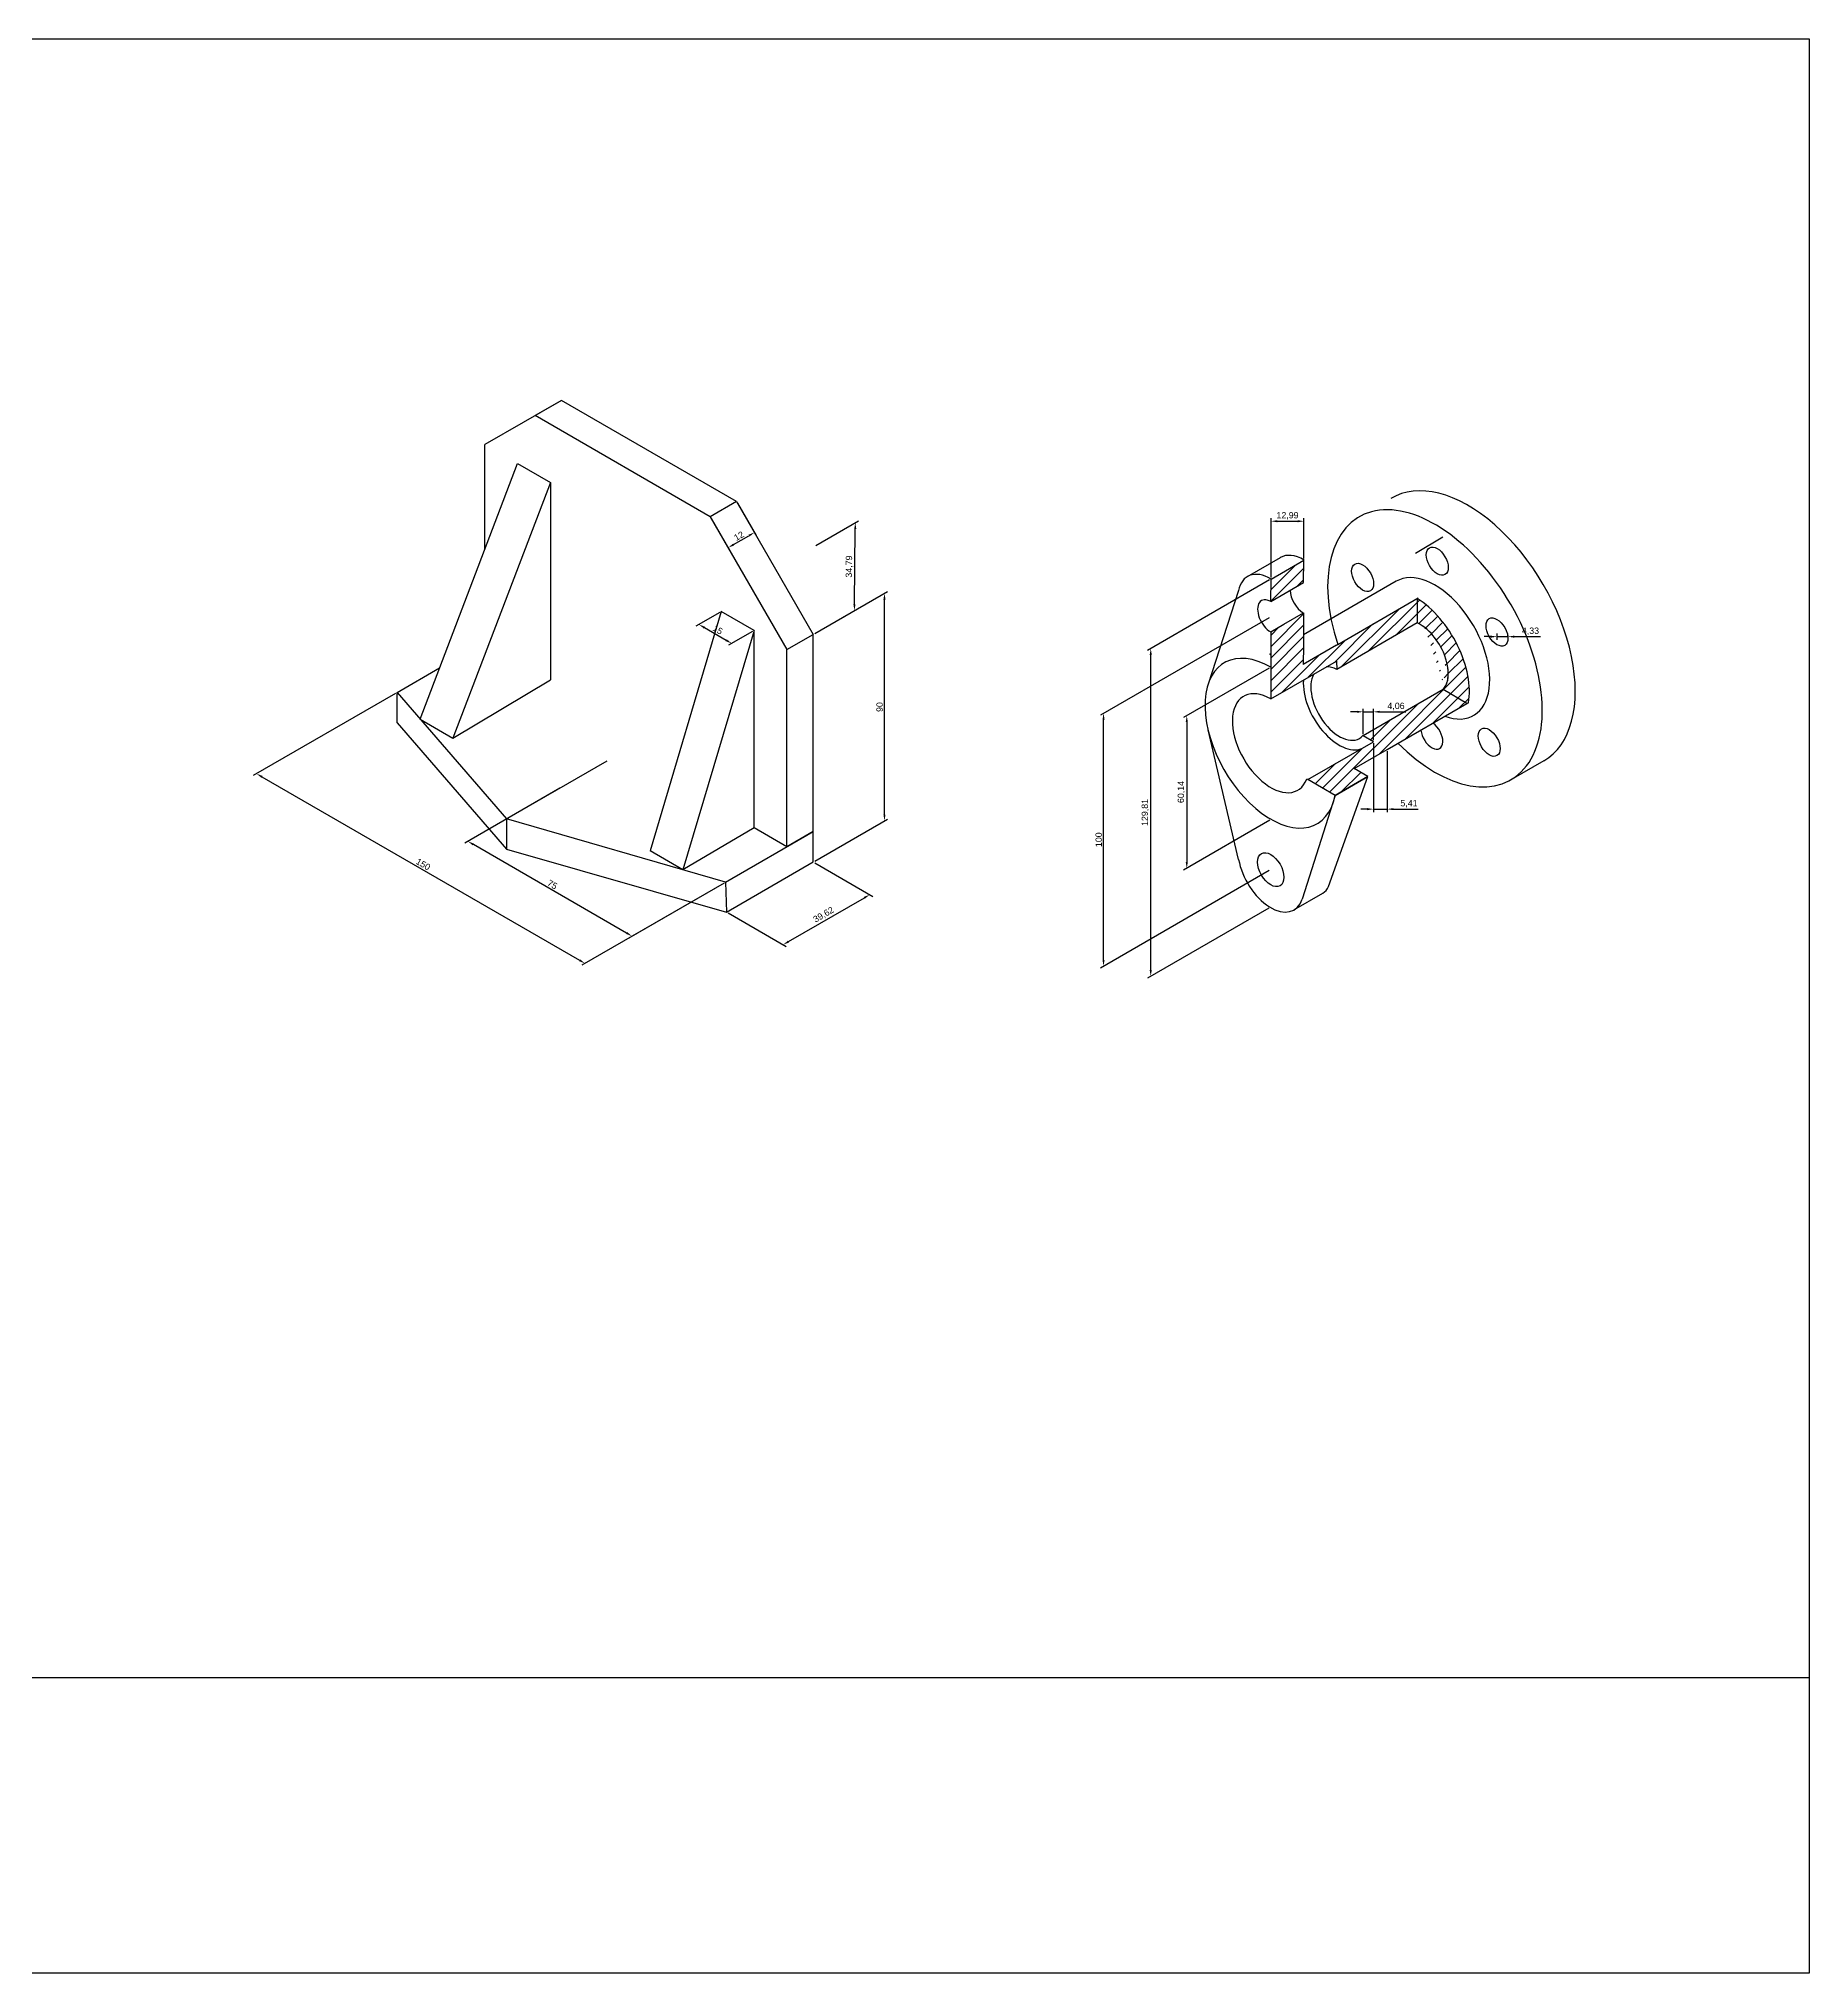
# Model space of a CAD drawing. Header units: millimetres. Extents: x 3767 to 9480, y 1414 to 2179.
# Drawn here: x 8780 to 9480, y 1414 to 2179 of the extents above; entities that cross this region are included whole.
import ezdxf

# ---------------------------------------------------------------- set-up
doc = ezdxf.new("R2010")
doc.units = ezdxf.units.MM
doc.layers.add('COTAS', color=80, linetype='Continuous')
doc.styles.get("Standard").update_dxf_attribs({"font": 'arial.ttf'})
doc.dimstyles.new('ISO-25', dxfattribs={"dimtxt": 2.5, "dimasz": 2.5, "dimexe": 1.25, "dimexo": 0.625, "dimtad": 1, "dimtxsty": 'Standard', "dimcen": 2.5, "dimadec": 0, "dimazin": 0, "dimtfac": 1, "dimtmove": 0, "dimatfit": 3, "dimfxl": 1, "dimarcsym": 0})
pattern_1 = [(45, (27.1782, 62.7593), (-2.245064, 2.245064), [])]

# ---------------------------------------------------------------- blocks, each defined once
blk = doc.blocks.new('*D184')
at = {"layer": 'COTAS', "color": 0, "lineweight": -2, "transparency": 16777216}
for p, q in [((9086.73, 1944), (9115.51, 1960.61)), ((9114.26, 1872.39), (9114.26, 1957.39)), ((9086.73, 1854), (9115.51, 1870.61))]:
    blk.add_line(p, q, dxfattribs=at)
for points in [[(9113.85, 1957.39), (9114.68, 1957.39), (9114.26, 1959.89)], [(9113.85, 1872.39), (9114.68, 1872.39), (9114.26, 1869.89)]]:
    blk.add_solid(points, dxfattribs=at)
at = {"layer": 'Defpoints', "color": 0, "lineweight": -2, "transparency": 16777216}
for p in [(9114.26, 1959.89), (9086.11, 1943.64), (9086.11, 1853.64)]:
    blk.add_point(p, dxfattribs=at)
at = {"layer": 'COTAS', "color": 0, "lineweight": -2, "transparency": 16777216, "insert": (9112.36, 1914.89), "char_height": 2.5, "attachment_point": 5, "rotation": 90}
blk.add_mtext('90', dxfattribs=at)
blk = doc.blocks.new('*D185')
at = {"layer": 'COTAS', "color": 0, "lineweight": -2, "transparency": 16777216}
for p, q in [((9045.72, 1989.59), (9053.09, 1976.82)), ((9056.11, 1995.59), (9063.48, 1982.82)), ((9054.63, 1979.15), (9060.69, 1982.65))]:
    blk.add_line(p, q, dxfattribs=at)
for points in [[(9060.48, 1983.01), (9060.9, 1982.29), (9062.86, 1983.9)], [(9054.42, 1979.51), (9054.84, 1978.79), (9052.47, 1977.9)]]:
    blk.add_solid(points, dxfattribs=at)
at = {"layer": 'Defpoints', "color": 0, "lineweight": -2, "transparency": 16777216}
for p in [(9045.4, 1990.14), (9055.79, 1996.14), (9062.86, 1983.9)]:
    blk.add_point(p, dxfattribs=at)
at = {"layer": 'COTAS', "color": 0, "lineweight": -2, "transparency": 16777216, "insert": (9056.72, 1982.53), "char_height": 2.5, "attachment_point": 5, "rotation": 30}
blk.add_mtext('12', dxfattribs=at)
blk = doc.blocks.new('*D186')
at = {"layer": 'COTAS', "color": 0, "lineweight": -2, "transparency": 16777216}
for p, q in [((9049.11, 1952.28), (9039.65, 1946.82)), ((9043.07, 1946.29), (9051.73, 1941.29)), ((9062.1, 1944.78), (9052.64, 1939.32))]:
    blk.add_line(p, q, dxfattribs=at)
for points in [[(9043.28, 1946.65), (9042.86, 1945.93), (9040.9, 1947.54)], [(9051.94, 1941.65), (9051.52, 1940.93), (9053.89, 1940.04)]]:
    blk.add_solid(points, dxfattribs=at)
at = {"layer": 'Defpoints', "color": 0, "lineweight": -2, "transparency": 16777216}
for p in [(9049.73, 1952.64), (9062.72, 1945.14), (9053.89, 1940.04)]:
    blk.add_point(p, dxfattribs=at)
at = {"layer": 'COTAS', "color": 0, "lineweight": -2, "transparency": 16777216, "insert": (9048.35, 1945.43), "char_height": 2.5, "attachment_point": 5, "rotation": 330}
blk.add_mtext('15', dxfattribs=at)
blk = doc.blocks.new('*D187')
at = {"layer": 'COTAS', "color": 0, "lineweight": -2, "transparency": 16777216}
for p, q in [((9087.1, 1978.79), (9104, 1988.54)), ((9102.4, 1955.53), (9102.71, 1985.32)), ((9086.73, 1944), (9103.63, 1953.75))]:
    blk.add_line(p, q, dxfattribs=at)
for points in [[(9102.3, 1985.32), (9103.13, 1985.31), (9102.74, 1987.82)], [(9101.98, 1955.53), (9102.82, 1955.52), (9102.37, 1953.03)]]:
    blk.add_solid(points, dxfattribs=at)
at = {"layer": 'Defpoints', "color": 0, "lineweight": -2, "transparency": 16777216}
for p in [(9102.74, 1987.82), (9086.47, 1978.42), (9086.11, 1943.64)]:
    blk.add_point(p, dxfattribs=at)
at = {"layer": 'COTAS', "color": 0, "lineweight": -2, "transparency": 16777216, "insert": (9100.43, 1970.44), "char_height": 2.5, "attachment_point": 5, "rotation": 89.39701}
blk.add_mtext('34,79', dxfattribs=at)
blk = doc.blocks.new('*D188')
at = {"layer": 'COTAS', "color": 0, "lineweight": -2, "transparency": 16777216}
for p, q in [((9086.73, 1853.28), (9109.73, 1840)), ((9076.33, 1822.16), (9106.31, 1839.47)), ((9052.42, 1833.47), (9075.42, 1820.19))]:
    blk.add_line(p, q, dxfattribs=at)
for points in [[(9106.11, 1839.83), (9106.52, 1839.11), (9108.48, 1840.72)], [(9076.13, 1822.52), (9076.54, 1821.8), (9074.17, 1820.91)]]:
    blk.add_solid(points, dxfattribs=at)
at = {"layer": 'Defpoints', "color": 0, "lineweight": -2, "transparency": 16777216}
for p in [(9086.11, 1853.64), (9108.48, 1840.72), (9051.8, 1833.83)]:
    blk.add_point(p, dxfattribs=at)
at = {"layer": 'COTAS', "color": 0, "lineweight": -2, "transparency": 16777216, "insert": (9090.26, 1832.66), "char_height": 2.5, "attachment_point": 5, "rotation": 30}
blk.add_mtext('39,62', dxfattribs=at)
blk = doc.blocks.new('*D189')
at = {"layer": 'COTAS', "color": 0, "lineweight": -2, "transparency": 16777216}
for p, q in [((8920.94, 1920.28), (8864.72, 1887.82)), ((8868.14, 1887.29), (8993.71, 1814.79)), ((9050.84, 1845.28), (8994.63, 1812.82))]:
    blk.add_line(p, q, dxfattribs=at)
for points in [[(8868.34, 1887.65), (8867.93, 1886.93), (8865.97, 1888.54)], [(8993.92, 1815.15), (8993.5, 1814.43), (8995.88, 1813.54)]]:
    blk.add_solid(points, dxfattribs=at)
at = {"layer": 'Defpoints', "color": 0, "lineweight": -2, "transparency": 16777216}
for p in [(8921.56, 1920.64), (9051.46, 1845.64), (8995.88, 1813.54)]:
    blk.add_point(p, dxfattribs=at)
at = {"layer": 'COTAS', "color": 0, "lineweight": -2, "transparency": 16777216, "insert": (8931.87, 1852.69), "char_height": 2.5, "attachment_point": 5, "rotation": 330}
blk.add_mtext('150', dxfattribs=at)
blk = doc.blocks.new('*D190')
at = {"layer": 'COTAS', "color": 0, "lineweight": -2, "transparency": 16777216}
for p, q in [((8985.9, 1882.78), (8948.3, 1861.07)), ((9012.33, 1825.54), (8951.72, 1860.55)), ((9050.84, 1845.28), (9013.25, 1823.57))]:
    blk.add_line(p, q, dxfattribs=at)
for points in [[(8951.92, 1860.91), (8951.51, 1860.18), (8949.55, 1861.8)], [(9012.54, 1825.9), (9012.12, 1825.18), (9014.5, 1824.29)]]:
    blk.add_solid(points, dxfattribs=at)
at = {"layer": 'Defpoints', "color": 0, "lineweight": -2, "transparency": 16777216}
for p in [(8986.52, 1883.14), (8949.55, 1861.8), (9051.46, 1845.64)]:
    blk.add_point(p, dxfattribs=at)
at = {"layer": 'COTAS', "color": 0, "lineweight": -2, "transparency": 16777216, "insert": (8982.97, 1844.69), "char_height": 2.5, "attachment_point": 5, "rotation": 329.99419}
blk.add_mtext('75', dxfattribs=at)
blk = doc.blocks.new('*D193')
at = {"layer": 'COTAS', "color": 0, "lineweight": -2, "transparency": 16777216}
for p, q in [((9267.14, 1966.13), (9267.14, 1989.61)), ((9280.13, 1973.63), (9280.13, 1989.61)), ((9269.64, 1988.36), (9277.63, 1988.36))]:
    blk.add_line(p, q, dxfattribs=at)
for points in [[(9269.64, 1988.78), (9269.64, 1987.95), (9267.14, 1988.36)], [(9277.63, 1988.78), (9277.63, 1987.95), (9280.13, 1988.36)]]:
    blk.add_solid(points, dxfattribs=at)
at = {"layer": 'Defpoints', "color": 0, "lineweight": -2, "transparency": 16777216}
for p in [(9280.13, 1988.36), (9280.13, 1973.01), (9267.14, 1965.51)]:
    blk.add_point(p, dxfattribs=at)
at = {"layer": 'COTAS', "color": 0, "lineweight": -2, "transparency": 16777216, "insert": (9273.63, 1990.49), "char_height": 2.5, "attachment_point": 5}
blk.add_mtext('12,99', dxfattribs=at)
blk = doc.blocks.new('*D194')
at = {"layer": 'COTAS', "color": 0, "lineweight": -2, "transparency": 16777216}
for p, q in [((9266.51, 1965.14), (9218.3, 1937.31)), ((9219.55, 1810.91), (9219.55, 1935.53)), ((9266.19, 1835.33), (9218.3, 1807.69))]:
    blk.add_line(p, q, dxfattribs=at)
for points in [[(9219.13, 1935.53), (9219.96, 1935.53), (9219.55, 1938.03)], [(9219.13, 1810.91), (9219.96, 1810.91), (9219.55, 1808.41)]]:
    blk.add_solid(points, dxfattribs=at)
at = {"layer": 'Defpoints', "color": 0, "lineweight": -2, "transparency": 16777216}
for p in [(9267.14, 1965.51), (9219.55, 1938.03), (9266.81, 1835.7)]:
    blk.add_point(p, dxfattribs=at)
at = {"layer": 'COTAS', "color": 0, "lineweight": -2, "transparency": 16777216, "insert": (9217.42, 1873.22), "char_height": 2.5, "attachment_point": 5, "rotation": 90}
blk.add_mtext('129,81', dxfattribs=at)
blk = doc.blocks.new('*D195')
at = {"layer": 'COTAS', "color": 0, "lineweight": -2, "transparency": 16777216}
for p, q in [((9266.36, 1950.23), (9199.63, 1911.71)), ((9200.88, 1814.93), (9200.88, 1909.93)), ((9266.36, 1850.23), (9199.63, 1811.71))]:
    blk.add_line(p, q, dxfattribs=at)
for points in [[(9200.47, 1909.93), (9201.3, 1909.93), (9200.88, 1912.43)], [(9200.47, 1814.93), (9201.3, 1814.93), (9200.88, 1812.43)]]:
    blk.add_solid(points, dxfattribs=at)
at = {"layer": 'Defpoints', "color": 0, "lineweight": -2, "transparency": 16777216}
for p in [(9266.98, 1950.59), (9200.88, 1912.43), (9266.98, 1850.59)]:
    blk.add_point(p, dxfattribs=at)
at = {"layer": 'COTAS', "color": 0, "lineweight": -2, "transparency": 16777216, "insert": (9198.98, 1862.43), "char_height": 2.5, "attachment_point": 5, "rotation": 90}
blk.add_mtext('100', dxfattribs=at)
blk = doc.blocks.new('*D196')
at = {"layer": 'COTAS', "color": 0, "lineweight": -2, "transparency": 16777216}
for p, q in [((9307.6, 1900.57), (9307.6, 1873.27)), ((9313.02, 1897.44), (9313.02, 1873.27)), ((9305.1, 1874.52), (9302.6, 1874.52)), ((9307.6, 1874.52), (9313.02, 1874.52)), ((9315.52, 1874.52), (9325.28, 1874.52))]:
    blk.add_line(p, q, dxfattribs=at)
for points in [[(9305.1, 1874.94), (9305.1, 1874.1), (9307.6, 1874.52)], [(9315.52, 1874.94), (9315.52, 1874.1), (9313.02, 1874.52)]]:
    blk.add_solid(points, dxfattribs=at)
at = {"layer": 'Defpoints', "color": 0, "lineweight": -2, "transparency": 16777216}
for p in [(9307.6, 1901.19), (9313.02, 1898.07), (9313.02, 1874.52)]:
    blk.add_point(p, dxfattribs=at)
at = {"layer": 'COTAS', "color": 0, "lineweight": -2, "transparency": 16777216, "insert": (9321.65, 1876.65), "char_height": 2.5, "attachment_point": 5}
blk.add_mtext('5,41', dxfattribs=at)
blk = doc.blocks.new('*D197')
at = {"layer": 'COTAS', "color": 0, "lineweight": -2, "transparency": 16777216}
for p, q in [((9301.04, 1913), (9298.54, 1913)), ((9303.54, 1904.16), (9303.54, 1914.25)), ((9303.54, 1913), (9307.6, 1913)), ((9307.6, 1901.82), (9307.6, 1914.25)), ((9310.1, 1913), (9320.45, 1913))]:
    blk.add_line(p, q, dxfattribs=at)
for points in [[(9301.04, 1913.42), (9301.04, 1912.59), (9303.54, 1913)], [(9310.1, 1913.42), (9310.1, 1912.59), (9307.6, 1913)]]:
    blk.add_solid(points, dxfattribs=at)
at = {"layer": 'Defpoints', "color": 0, "lineweight": -2, "transparency": 16777216}
for p in [(9307.6, 1913), (9303.54, 1903.54), (9307.6, 1901.19)]:
    blk.add_point(p, dxfattribs=at)
at = {"layer": 'COTAS', "color": 0, "lineweight": -2, "transparency": 16777216, "insert": (9316.52, 1915.13), "char_height": 2.5, "attachment_point": 5}
blk.add_mtext('4,06', dxfattribs=at)
blk = doc.blocks.new('*D198')
at = {"layer": 'COTAS', "color": 0, "lineweight": -2, "transparency": 16777216}
for p, q in [((9356.44, 1943.93), (9356.44, 1941.47)), ((9360.77, 1942.74), (9360.77, 1943.97)), ((9353.94, 1942.72), (9351.44, 1942.72)), ((9356.44, 1942.72), (9360.77, 1942.72)), ((9363.27, 1942.72), (9373.61, 1942.72))]:
    blk.add_line(p, q, dxfattribs=at)
for points in [[(9353.94, 1943.13), (9353.94, 1942.3), (9356.44, 1942.72)], [(9363.27, 1943.13), (9363.27, 1942.3), (9360.77, 1942.72)]]:
    blk.add_solid(points, dxfattribs=at)
at = {"layer": 'Defpoints', "color": 0, "lineweight": -2, "transparency": 16777216}
for p in [(9356.44, 1944.55), (9360.77, 1942.72), (9360.77, 1942.11)]:
    blk.add_point(p, dxfattribs=at)
at = {"layer": 'COTAS', "color": 0, "lineweight": -2, "transparency": 16777216, "insert": (9369.69, 1944.84), "char_height": 2.5, "attachment_point": 5}
blk.add_mtext('4,33', dxfattribs=at)
blk = doc.blocks.new('*D199')
at = {"layer": 'COTAS', "color": 0, "lineweight": -2, "transparency": 16777216}
for p, q in [((9266.36, 1930.23), (9232.55, 1910.71)), ((9233.8, 1908.94), (9233.8, 1853.66)), ((9266.6, 1870.1), (9232.55, 1850.44))]:
    blk.add_line(p, q, dxfattribs=at)
for points in [[(9233.38, 1908.94), (9234.22, 1908.94), (9233.8, 1911.44)], [(9233.38, 1853.66), (9234.22, 1853.66), (9233.8, 1851.16)]]:
    blk.add_solid(points, dxfattribs=at)
at = {"layer": 'Defpoints', "color": 0, "lineweight": -2, "transparency": 16777216}
for p in [(9266.98, 1930.59), (9267.22, 1870.46), (9233.8, 1851.16)]:
    blk.add_point(p, dxfattribs=at)
at = {"layer": 'COTAS', "color": 0, "lineweight": -2, "transparency": 16777216, "insert": (9231.67, 1881.3), "char_height": 2.5, "attachment_point": 5, "rotation": 90}
blk.add_mtext('60,14', dxfattribs=at)

msp = doc.modelspace()

# ---------------------------------------------------------------- hatches: boundary and pattern name
at = {"lineweight": -2}
h = msp.add_hatch(dxfattribs=at)
h.set_pattern_fill('ANSI31', color=256)
h.set_pattern_definition(pattern_1)
h.paths.add_polyline_path([(9280.127, 1973.005), (9267.137, 1965.505), (9266.997, 1956.587), (9279.987, 1964.087)])
h = msp.add_hatch(dxfattribs=at)
h.set_pattern_fill('ANSI31', color=256)
h.set_pattern_definition(pattern_1)
h.paths.add_polyline_path([(9279.973, 1939.195), (9279.973, 1952.095), (9272.179, 1947.595), (9266.983, 1944.595), (9266.983, 1918.095), (9292.964, 1933.095), (9293.081, 1929.799), (9324.851, 1948.213), (9324.955, 1957.815), (9293.462, 1939.633), (9292.964, 1939.345), (9279.854, 1931.776)])
h.paths.add_polyline_path([(9344.538, 1916.266), (9335.113, 1921.796), (9303.539, 1903.538), (9307.603, 1901.191), (9281.622, 1886.191), (9292.447, 1879.941), (9305.438, 1887.441), (9300.025, 1890.566), (9313.015, 1898.066)])
edge = h.paths.add_edge_path()
edge.add_ellipse((9323.898, 1933.455), major_axis=(15.309, -26.517), ratio=0.5773503, start_angle=394.484394, end_angle=492.202386)
edge.add_line((9324.955, 1957.815), (9324.851, 1948.213))
edge.add_ellipse((9325.951, 1934.64), major_axis=(7.961, -13.789), ratio=0.5773503, start_angle=123.735654, end_angle=140.604896, ccw=False)
edge.add_ellipse((9325.951, 1934.64), major_axis=(7.961, -13.789), ratio=0.5773503, start_angle=9.473789, end_angle=123.735654, ccw=False)
edge.add_ellipse((9325.951, 1934.64), major_axis=(7.961, -13.789), ratio=0.5773503, start_angle=369.473789, end_angle=416.264346, ccw=False)
edge.add_ellipse((9325.951, 1934.64), major_axis=(7.961, -13.789), ratio=0.5773503, start_angle=9.473789, end_angle=123.735654, ccw=False)
edge.add_ellipse((9325.951, 1934.64), major_axis=(7.961, -13.789), ratio=0.5773503, start_angle=369.473789, end_angle=416.264346, ccw=False)
edge.add_ellipse((9325.951, 1934.64), major_axis=(7.961, -13.789), ratio=0.5773503, start_angle=9.473789, end_angle=123.735654, ccw=False)
edge.add_ellipse((9325.951, 1934.64), major_axis=(7.961, -13.789), ratio=0.5773503, start_angle=369.473789, end_angle=416.264346, ccw=False)
edge.add_ellipse((9325.951, 1934.64), major_axis=(7.961, -13.789), ratio=0.5773503, start_angle=9.473789, end_angle=123.735654, ccw=False)
edge.add_ellipse((9325.951, 1934.64), major_axis=(7.961, -13.789), ratio=0.5773503, start_angle=369.473789, end_angle=416.264346, ccw=False)
edge.add_ellipse((9325.951, 1934.64), major_axis=(7.961, -13.789), ratio=0.5773503, start_angle=9.473789, end_angle=123.735654, ccw=False)
edge.add_ellipse((9325.951, 1934.64), major_axis=(7.961, -13.789), ratio=0.5773503, start_angle=369.473789, end_angle=416.264346, ccw=False)
edge.add_line((9335.113, 1921.796), (9344.538, 1916.266))
edge.add_line((9344.538, 1916.266), (9345.185, 1916.602))

# ---------------------------------------------------------------- linework, layer by layer
for p, q in [((8986.513, 2036.136), (8956.202, 2018.636)), ((8986.513, 2036.136), (8976.121, 2030.136)), ((9055.795, 1996.136), (8986.513, 2036.136)), ((9045.403, 1990.136), (8976.121, 2030.136)), ((8956.202, 1977.079), (8956.202, 2018.636)), ((8930.664, 1910.125), (8969.192, 2011.136)), ((8969.192, 2011.136), (8982.183, 2003.636)), ((8982.183, 2003.636), (8943.654, 1902.625)), ((8982.183, 2003.636), (8982.183, 1925.636)), ((9055.795, 1996.136), (9045.403, 1990.136)), ((9045.403, 1990.136), (9075.714, 1937.636)), ((9055.795, 1996.136), (9086.106, 1943.636)), ((9335.048, 1982.046), (9324.269, 1975.642)), ((9257.797, 1966.505), (9270.788, 1974.005)), ((9270.79, 1974.006), (9270.787, 1974.011)), ((9270.788, 1974.005), (9270.79, 1974.006)), ((9270.79, 1974.006), (9270.79, 1974.006)), ((9270.79, 1974.006), (9270.79, 1974.006)), ((9270.79, 1974.006), (9270.79, 1974.006)), ((9267.137, 1965.505), (9280.127, 1973.005)), ((9279.987, 1964.087), (9280.127, 1973.005)), ((9280.127, 1973.005), (9280.137, 1973.022)), ((9254.257, 1960.955), (9242.212, 1923.945)), ((9266.997, 1956.587), (9267.137, 1965.505)), ((9266.997, 1956.587), (9279.987, 1964.087)), ((9316.626, 1964.611), (9279.973, 1943.45)), ((9049.733, 1952.636), (9021.578, 1858.014)), ((9062.723, 1945.136), (9049.733, 1952.636)), ((9272.179, 1947.595), (9279.973, 1952.095)), ((9279.973, 1952.095), (9279.973, 1939.195)), ((9293.462, 1939.633), (9325.328, 1958.031)), ((9324.955, 1957.815), (9324.851, 1948.213)), ((9062.723, 1945.136), (9034.568, 1850.514)), ((9062.723, 1867.136), (9062.723, 1945.136)), ((9075.714, 1937.636), (9086.106, 1943.636)), ((9086.106, 1853.636), (9086.106, 1943.636)), ((9266.983, 1944.595), (9272.179, 1947.595)), ((9266.983, 1944.595), (9266.983, 1918.095)), ((9324.851, 1948.213), (9293.081, 1929.799)), ((9075.714, 1859.636), (9075.714, 1937.636)), ((9266.679, 1935.775), (9266.983, 1935.95)), ((9266.983, 1935.95), (9266.679, 1935.775)), ((9292.964, 1939.345), (9279.854, 1931.776)), ((9279.973, 1939.195), (9279.854, 1931.776)), ((9292.964, 1939.345), (9293.462, 1939.633)), ((8921.561, 1920.636), (8938.376, 1930.344)), ((9266.983, 1918.095), (9292.964, 1933.095)), ((9292.964, 1933.095), (9293.081, 1929.799)), ((8921.561, 1908.636), (8921.561, 1920.636)), ((8921.561, 1920.636), (8964.862, 1870.636)), ((8943.654, 1902.625), (8982.183, 1925.636)), ((9335.113, 1921.796), (9303.539, 1903.538)), ((9344.538, 1916.266), (9335.113, 1921.796)), ((9313.015, 1898.066), (9344.538, 1916.266)), ((9344.538, 1916.266), (9345.185, 1916.602)), ((8921.561, 1908.636), (8964.862, 1858.636)), ((8930.664, 1910.125), (8943.654, 1902.625)), ((9254.307, 1854.634), (9242.208, 1905.866)), ((9281.622, 1886.191), (9307.603, 1901.191)), ((9300.025, 1890.566), (9313.015, 1898.066)), ((9303.539, 1903.538), (9303.456, 1903.611)), ((9307.603, 1901.191), (9303.539, 1903.538)), ((8964.862, 1870.636), (9004.612, 1893.586)), ((9305.438, 1887.441), (9300.025, 1890.566)), ((9374.965, 1893.642), (9361.941, 1886.123)), ((9281.622, 1886.191), (9281.211, 1886.352)), ((9292.447, 1879.941), (9281.622, 1886.191)), ((9289.779, 1843.908), (9305.438, 1887.441)), ((9292.447, 1879.941), (9305.438, 1887.441)), ((9305.438, 1887.441), (9292.447, 1879.941)), ((9292.447, 1879.941), (9279.388, 1838.98)), ((8964.862, 1870.636), (8964.862, 1858.636)), ((9051.465, 1845.636), (8964.862, 1870.636)), ((9051.465, 1845.636), (8964.862, 1870.636)), ((9062.723, 1867.136), (9034.568, 1850.514)), ((9075.714, 1859.636), (9062.723, 1867.136)), ((9051.465, 1845.636), (9086.106, 1865.636)), ((9086.106, 1865.636), (9075.714, 1859.636)), ((8964.862, 1858.636), (9051.796, 1833.827)), ((9034.568, 1850.514), (9021.578, 1858.014)), ((9051.796, 1833.827), (9086.106, 1853.636)), ((9051.465, 1845.636), (9051.796, 1833.827)), ((9276.169, 1834.685), (9287.574, 1841.27))]:
    msp.add_line(p, q, dxfattribs=at)
msp.add_arc((9285.074, 1845.6), 5, 300, 340.216298, dxfattribs=at)
for centre, major_axis, start_param, end_param in [((9331.935, 1938.095), (30.006, -51.972), 5.1458474, 10.6457526), ((9344.959, 1945.614), (30.006, -51.972), 6.2831853, 9.43919), ((9279.993, 1958.106), (9.186, -15.91), 2.3443401, 3.1435665), ((9266.983, 1950.595), (9.186, -15.91), 2.3443401, 3.7247932), ((9331.935, 1938.095), (15.309, -26.517), 5.6794545, 9.424778), ((9279.89, 1958.047), (3.674, -6.364), 3.9296199, 5.4977871), ((9266.983, 1950.595), (3.674, -6.364), 2.3535654, 5.4977871), ((9323.898, 1933.455), (15.309, -26.517), 6.8850515, 8.5905522), ((9325.951, 1934.64), (7.961, -13.789), 2.1595946, 2.4540184), ((9325.951, 1934.64), (7.961, -13.789), 0.1653488, 2.4540184), ((9266.983, 1900.595), (18.371, -31.82), 2.3561945, 6.8688709), ((9266.983, 1950.595), (9.186, -15.91), 5.4743699, 5.4977871), ((9294.113, 1916.258), (7.961, -13.789), 3.453094, 6.4766438), ((9294.113, 1916.258), (7.961, -13.789), 8.7311334, 9.1132767), ((9293.991, 1916.188), (9.982, -17.289), 2.4289048, 2.4417609), ((9293.991, 1916.188), (9.982, -17.289), 8.514478, 8.5250382), ((9325.951, 1934.64), (7.961, -13.789), 6.4485341, 7.2651834), ((9266.983, 1900.595), (10.717, -18.562), 2.3561945, 6.7168609), ((9293.991, 1916.188), (9.982, -17.289), 3.8503616, 6.1897687), ((9330.696, 1903.839), (3.062, -5.303), 4.0344362, 8.5319344), ((9266.983, 1850.595), (9.186, -15.91), 4.1474163, 6.767141)]:
    msp.add_ellipse(centre, major_axis=major_axis, ratio=0.5773503, start_param=start_param, end_param=end_param, dxfattribs=at)
for centre, major_axis in [((9332.83, 1972.563), (3.062, -5.303)), ((9303.314, 1966.142), (3.062, -5.303)), ((9356.436, 1944.554), (3.062, -5.303)), ((9353.368, 1900.972), (3.062, -5.303)), ((9266.983, 1850.595), (3.674, -6.364))]:
    msp.add_ellipse(centre, major_axis=major_axis, ratio=0.5773503, dxfattribs=at)
at = {"layer": 'COTAS', "lineweight": -2}
msp.add_line((3766.533, 1531.181), (9479.938, 1531.181), dxfattribs=at)
msp.add_lwpolyline([(3766.533, 2179.148), (9479.938, 2179.148), (9479.938, 1414.231), (3766.533, 1414.231)], close=True, dxfattribs=at)

# ---------------------------------------------------------------- dimensions: what is measured, and where the dimension line sits
for p1, p2, distance, picture, middle in [((9045.403, 1990.136), (9055.795, 1996.136), -14.125, '*D185', (9056.721, 1982.531)), ((9086.106, 1943.636), (9086.472, 1978.425), -16.167, '*D187', (9100.428, 1970.444)), ((9086.106, 1853.636), (9086.106, 1943.636), -28.158, '*D184', (9112.362, 1914.893)), ((9049.733, 1952.636), (9062.723, 1945.136), -8.83, '*D186', (9048.349, 1945.435)), ((8921.561, 1920.636), (9051.465, 1845.636), -55.59, '*D189', (8931.874, 1852.688)), ((9051.465, 1845.636), (8986.52, 1883.14), 36.972, '*D190', (8982.971, 1844.686)), ((9051.796, 1833.827), (9086.106, 1853.636), -22.373, '*D188', (9090.26, 1832.657))]:
    dim = msp.add_aligned_dim(p1=p1, p2=p2, distance=distance, dimstyle='ISO-25', dxfattribs=at)
    dim.commit()
    dim.dimension.update_dxf_attribs({"geometry": picture, "text_midpoint": middle})
for base, p1, p2, picture, middle in [((9280.127, 1988.362), (9267.137, 1965.505), (9280.127, 1973.005), '*D193', (9273.632, 1990.489)), ((9360.766, 1942.715), (9356.436, 1944.554), (9360.766, 1942.111), '*D198', (9369.688, 1944.843)), ((9307.603, 1913.005), (9303.539, 1903.538), (9307.603, 1901.191), '*D197', (9316.524, 1915.132)), ((9313.015, 1874.519), (9307.603, 1901.191), (9313.015, 1898.066), '*D196', (9321.646, 1876.647))]:
    dim = msp.add_linear_dim(base=base, p1=p1, p2=p2, dimstyle='ISO-25', dxfattribs=at)
    dim.commit()
    dim.dimension.update_dxf_attribs({"geometry": picture, "text_midpoint": middle})
for base, p1, p2, picture, middle in [((9219.548, 1938.03), (9266.812, 1835.695), (9267.137, 1965.505), '*D194', (9217.421, 1873.218)), ((9200.882, 1912.432), (9266.983, 1850.595), (9266.983, 1950.595), '*D195', (9198.981, 1862.432)), ((9233.799, 1851.161), (9266.983, 1930.595), (9267.222, 1870.458), '*D199', (9231.671, 1881.298))]:
    dim = msp.add_linear_dim(base=base, p1=p1, p2=p2, angle=90, dimstyle='ISO-25', dxfattribs=at)
    dim.commit()
    dim.dimension.update_dxf_attribs({"geometry": picture, "text_midpoint": middle})

doc.saveas('drawing.dxf')
